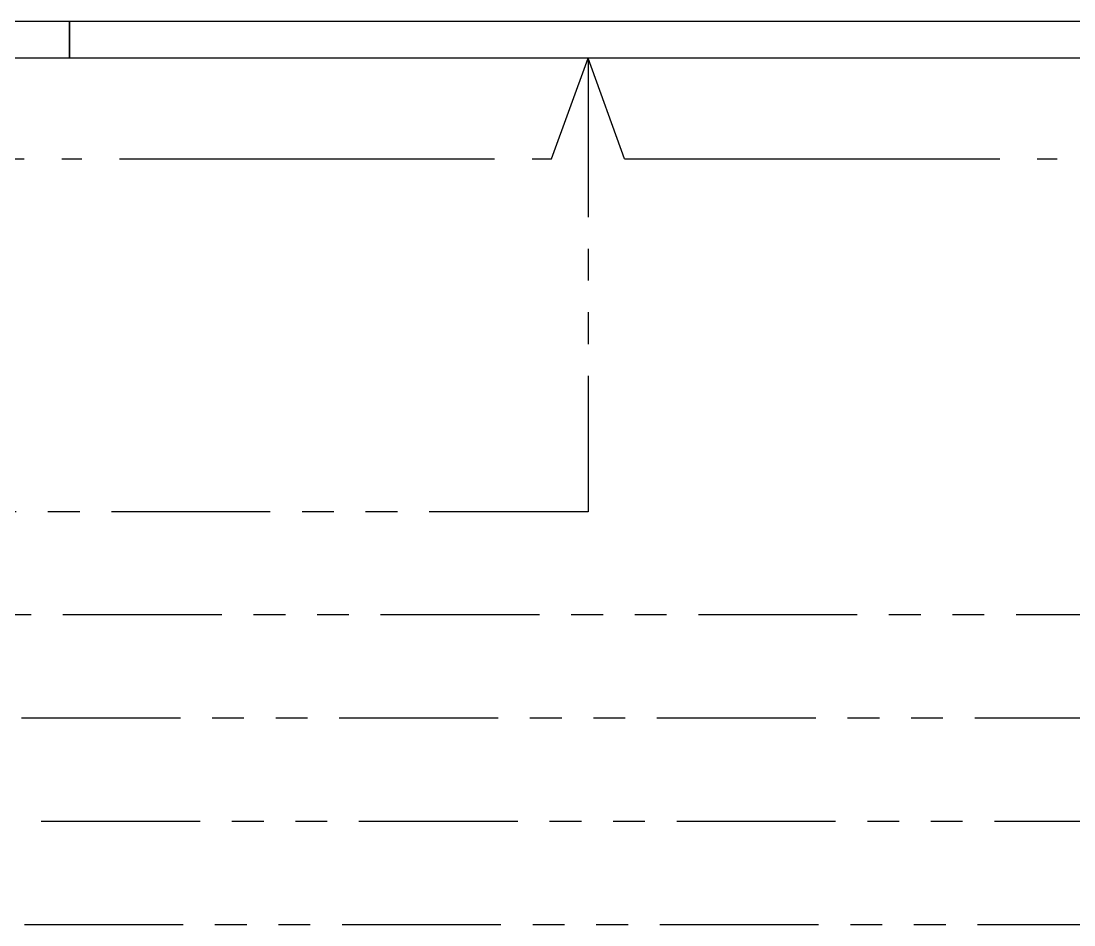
# Model space of a CAD drawing. Header units: millimetres. Extents: x 10547 to 11305, y 9897 to 10391.
# Drawn here: x 10918.45 to 10939.49, y 10132.02 to 10150.09 of the extents above; entities that cross this region are included whole.
import ezdxf

# ---------------------------------------------------------------- set-up
doc = ezdxf.new("R2010")
doc.units = ezdxf.units.MM
doc.linetypes.add('15', pattern=[18.8, 15, -1.5, 0.8, -1.5])
doc.linetypes.add('PHANTOM2', pattern=[31.75, 15.875, -3.175, 3.175, -3.175, 3.175, -3.175])
for name, color, linetype in [('TEXT', 2, 'Continuous'), ('에어컨', 15, 'Continuous'), ('제어선', 6, 'Continuous')]:
    doc.layers.add(name, color=color, linetype=linetype)

msp = doc.modelspace()

# ---------------------------------------------------------------- linework, layer by layer
at = {"layer": 'TEXT', "color": 30, "linetype": '15', "ltscale": 0.5}
for p, q in [((10929.054, 10147.338, 0), (10929.782, 10149.35, 0)), ((10930.51, 10147.338, 0), (10929.782, 10149.35, 0)), ((10911.015, 10147.338, 0), (10929.054, 10147.338, 0)), ((10930.51, 10147.338, 0), (10953.484, 10147.338, 0))]:
    msp.add_line(p, q, dxfattribs=at)
at = {"layer": '에어컨', "color": 8}
for points in [[(10901.152, 10150.095), (10919.421, 10150.095), (10919.421, 10149.35), (10901.152, 10149.35)], [(10919.421, 10150.095), (10940.142, 10150.095), (10940.142, 10149.35), (10919.421, 10149.35)]]:
    msp.add_lwpolyline(points, close=True, dxfattribs=at)
at = {"layer": '제어선', "linetype": 'PHANTOM2', "ltscale": 0.2}
for p, q in [((10929.782, 10149.35), (10929.782, 10140.282, 0)), ((10929.782, 10140.282, 0), (10849.687, 10140.282, 0)), ((10954.212, 10138.216, 0), (10851.753, 10138.216, 0)), ((10966.085, 10136.149, 0), (10853.82, 10136.149, 0)), ((10985.529, 10134.083, 0), (10855.886, 10134.083, 0)), ((11010.591, 10132.016, 0), (10857.952, 10132.016, 0))]:
    msp.add_line(p, q, dxfattribs=at)

doc.saveas('drawing.dxf')
